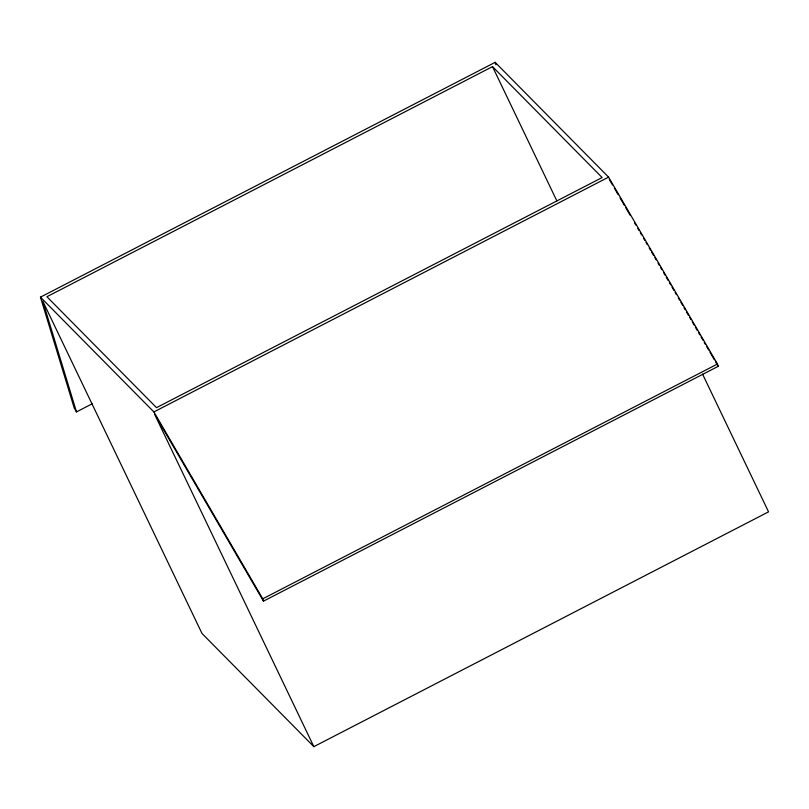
<?xml version="1.0" encoding="UTF-8"?>
<svg xmlns="http://www.w3.org/2000/svg" width="809" height="809" viewBox="0 0 809 809"><rect width="100%" height="100%" fill="white"/><g stroke="black" fill="none" stroke-linecap="round" stroke-linejoin="round"><path stroke-width="1.21" d="M92.216 403.792L76.491 411.912L74.206 407.979L40.45 297.146L495.159 62.344L608.59 177.141L717.472 364.01L718.18 366.346L263.471 601.148L154.59 414.269L313.841 746.656L768.55 511.854L702.556 374.122M492.519 66.621L46.902 296.731L156.521 407.655L602.129 177.555L492.519 66.621L556.845 200.875M40.45 297.146L153.882 411.933L608.59 177.141M263.471 601.148L262.763 598.812L717.472 364.01M313.841 746.656L201.997 633.467L42.746 301.079L76.491 411.912M609.298 179.467L612.464 184.897M614.365 188.163L618.157 194.676M620.058 197.942L624.487 205.547M625.751 207.721L630.191 215.325M634.62 222.93L635.884 225.104M637.785 228.36L639.049 230.535M640.313 232.709L641.577 234.883M643.479 238.139L644.743 240.313M646.017 242.488L647.281 244.662M649.182 247.918L650.446 250.092M651.71 252.266L653.611 255.523M654.875 257.697L656.139 259.871M658.041 263.127L659.305 265.301M660.579 267.476L661.843 269.65M663.744 272.906L665.008 275.08M666.272 277.254L668.173 280.511M669.437 282.685L670.701 284.859M671.966 287.033L673.867 290.289M675.131 292.464L676.405 294.638M678.296 297.894L679.57 300.068M680.834 302.242L682.735 305.499M683.999 307.673L685.263 309.847M686.528 312.021L688.429 315.277M689.693 317.452L690.957 319.626M692.231 321.8L694.122 325.056M695.396 327.23L697.287 330.487M698.561 332.661L699.825 334.835M701.09 337.009L702.991 340.265M704.255 342.44L705.519 344.614M706.783 346.788L708.684 350.044M709.948 352.218L714.387 359.823M715.652 361.997L718.18 366.346M153.882 411.933L262.763 598.812M495.159 62.344L495.887 64.75"/></g></svg>
